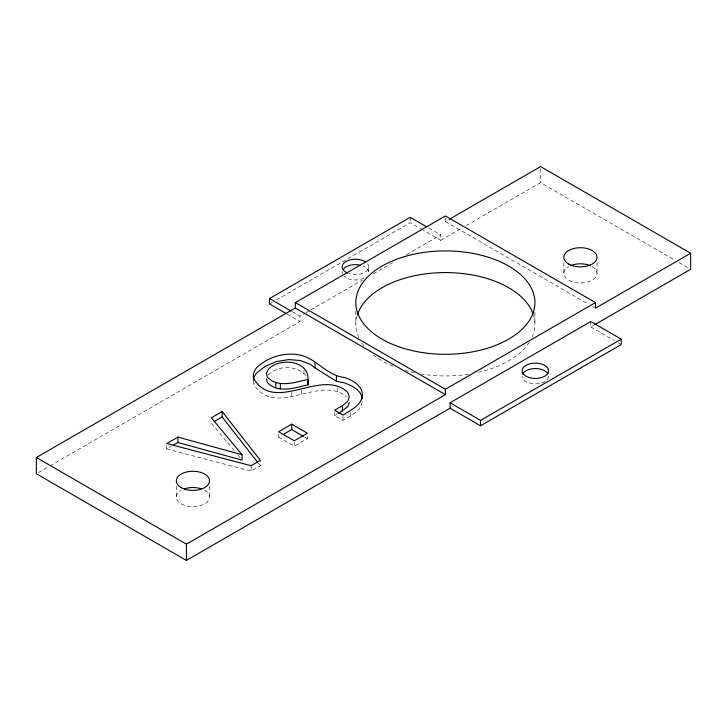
<?xml version="1.0" encoding="UTF-8"?>
<svg xmlns="http://www.w3.org/2000/svg" width="727" height="727" viewBox="0 0 727 727"><rect width="100%" height="100%" fill="white"/><g stroke="black" fill="none" stroke-linecap="round" stroke-linejoin="round"><path stroke-width="0.55" stroke-dasharray="3.63 2.73" d="M362.164 401.849C360.628 411.564 350.25 415.644 343.008 420.506L334.565 415.626L334.565 412.373M268.327 374.832C278.705 364.69 297.779 365.027 306.867 376.713M269.517 303.95L272.443 302.259M276.351 300.006L410.201 222.726L422.005 229.541M445.378 218.2L445.378 221.553L448.323 219.854M292.127 311.592L299.997 316.136L304.877 313.319M305.858 312.755L309.766 310.502M310.747 309.929L362.528 280.04M373.269 273.834L392.816 262.547M406.493 254.65L440.689 234.912L440.689 240.328L422.987 230.105M38.313 472.632L49.091 466.416M50.072 465.843L299.997 321.552L299.997 316.136M440.689 240.328L462.236 227.887M466.152 225.624L540.579 182.65L674.956 260.239M166.765 445.696L166.765 448.95L171.408 446.26M278.605 433.901L278.605 437.145L281.422 435.528M334.565 415.626L337.492 413.936M166.765 448.95L251.088 471.114L260.366 465.753L260.366 461.427M278.605 437.145L294.262 446.187L307.385 438.608L307.385 434.273M590.76 321.552L590.76 326.968L593.695 325.269M253.332 381.193A33.233 19.184 0 0 0 253.605 383.938C274.888 419.415 320.398 373.696 346.797 397.06M678.882 262.502L688.687 268.163M445.378 221.553L588.579 304.231M592.505 306.494L594.468 307.63M428.885 228.096L440.689 234.912M590.76 326.968L614.36 340.59M618.295 342.862L620.258 343.998M287.21 314.173L299.997 321.552M304.449 436.909L307.385 438.608M234.221 450.685L211.366 423.196L211.366 421.024M237.793 454.984L240.646 458.419M258.285 463.09L260.366 465.753M597.021 262.647L597.021 273.361M563.861 262.647L563.861 273.361M540.579 168.728L540.579 182.65M534.908 312.346L534.908 324.26M410.201 217.309L410.201 222.726M368.625 267.563L368.625 272.97A13.268 7.661 0 0 0 363 266.037M355.839 311.265L355.839 324.26M350.45 412.654L350.45 415.899M343.008 416.171L343.008 420.506M337.192 387.8L337.192 391.053M303.986 370.334L303.986 373.578M301.46 390.444L301.46 394.779M294.262 441.852L294.262 446.187M291.791 392.48L291.791 396.806M251.088 466.779L251.088 471.114M209.503 486.263L209.503 497.086M176.343 486.263L176.343 497.086M367.426 263.656A13.268 7.661 0 0 1 364.391 272.543A13.268 7.661 0 0 1 348.796 273.543M204.65 490.316A16.585 9.569 0 0 1 204.65 503.856A16.585 9.569 0 0 1 181.196 503.856A16.585 9.569 0 0 1 181.196 490.316M548.603 376.204A13.268 7.661 0 0 1 535.345 383.856A13.268 7.661 0 0 1 522.077 376.204M592.169 266.591A16.585 9.569 0 0 1 592.169 280.131A16.585 9.569 0 0 1 568.714 280.131A16.585 9.569 0 0 1 568.714 266.591M363.954 278.177A13.268 7.661 0 0 1 343.935 276.16M342.353 273.661A13.268 7.661 0 0 1 342.199 271.662M529.329 342.235A89.539 51.69 0 0 1 478.548 372.279M468.551 374.196A89.539 51.69 0 0 1 422.205 374.196M414.408 372.76A89.539 51.69 0 0 1 405.757 370.616M392.971 366.172A89.539 51.69 0 0 1 373.46 355.049M364 345.825A89.539 51.69 0 0 1 362.028 343.144M358.893 337.637A89.539 51.69 0 0 1 357.002 315.963M533.445 314.927A89.539 51.69 0 0 1 531.864 337.637"/><path stroke-width="1.09" d="M307.939 379.403C309.129 360.247 278.932 357.211 268.327 369.416L266.436 373.36L267.445 377.249C278.214 388.372 295.035 382.293 307.939 379.403L307.939 384.819C295.035 387.709 278.214 393.789 267.445 382.666L266.436 378.776M307.939 384.819L308.221 380.357M349.323 402.313L347.579 406.911L338.473 413.372M342.381 405.693L347.579 401.495L349.323 396.897L347.561 392.262C321.261 367.48 275.106 414.308 253.605 378.522A33.233 19.184 0 0 1 256.686 367.644C268.136 356.766 284.884 351.923 300.369 355.094C316.818 358.929 327.404 376.041 344.671 377.449C352.613 380.312 362.655 385.619 362.4 395.406C361.292 405.675 350.596 410.137 343.008 415.09L334.565 410.21L342.381 405.693L342.381 411.109M286.229 313.61L269.517 303.95L269.517 298.543L410.201 217.309L426.922 226.96M450.068 408.192L450.068 402.776L590.76 321.552L621.24 339.155L621.24 344.571L480.547 425.795L450.068 408.192L186.421 560.408L36.35 473.768L36.35 457.519L295.307 308.012L295.307 302.596L445.378 215.955L595.449 302.596L595.449 308.193L690.65 253.232L690.65 269.299L594.677 324.705M449.304 219.29L540.579 166.592L690.65 253.232M242.073 454.729L177.915 437.091L166.765 443.534L251.088 465.698L260.366 460.336L222.135 411.564L211.366 417.78L242.073 454.729L242.073 460.146L177.915 442.507L173.271 445.188M214.301 421.496L222.135 416.98L222.135 411.564M291.736 424.15L278.605 431.729L294.262 440.771L307.385 433.192L291.736 424.15L291.736 429.566L303.477 436.345M283.294 434.437L291.736 429.566M295.307 302.596L445.378 389.245L595.449 302.596M36.35 457.519L186.421 544.169L445.378 394.661L445.378 389.245M450.068 402.776L480.547 420.379L621.24 339.155M253.387 380.285A33.233 19.184 0 0 1 256.686 373.051L264.928 366.517L276.433 361.564L288.655 359.574L300.369 360.51L310.356 364.336L315.018 367.953L336.447 381.302L344.671 382.865L352.431 386.282L356.984 389.463L360.165 392.943L361.973 396.733L362.191 398.778M295.307 308.012L445.378 394.661M269.517 298.543L291.145 311.029M222.135 416.98L257.585 462.208M480.547 420.379L480.547 425.795M336.447 375.886L336.447 381.302M315.018 362.537L315.018 367.953M280.331 383.547L280.331 388.963M275.751 382.593L275.751 388M186.421 544.169L186.421 560.408M177.915 437.091L177.915 442.507M347.824 273.188A13.268 7.661 0 0 1 345.616 261.738A13.268 7.661 0 0 1 365.554 261.974M184.631 488.798A16.585 9.569 0 0 1 201.215 488.798M522.531 374.223A13.268 7.661 0 0 1 534.763 368.553A13.268 7.661 0 0 1 547.813 373.587M570.35 265.764A16.585 9.569 0 0 1 590.533 265.764M342.935 269.708A13.268 7.661 0 0 1 359.929 265.119M357.311 314.927A89.539 51.69 0 0 1 444.47 272.57A89.539 51.69 0 0 1 533.1 313.91M528.711 377.422A13.268 7.661 0 0 0 548.603 370.788A13.268 7.661 0 0 0 528.711 364.154A13.268 7.661 0 0 0 528.711 377.422M568.714 264.065A16.585 9.569 0 0 0 596.458 259.775A16.585 9.569 0 0 0 576.147 248.043A16.585 9.569 0 0 0 568.714 264.065M181.196 487.608A16.585 9.569 0 0 0 208.94 483.319A16.585 9.569 0 0 0 188.629 471.596A16.585 9.569 0 0 0 181.196 487.608M400.613 347.37A89.539 51.69 0 0 0 534.908 302.596A89.539 51.69 0 0 0 400.613 257.831A89.539 51.69 0 0 0 400.613 347.37"/></g></svg>
